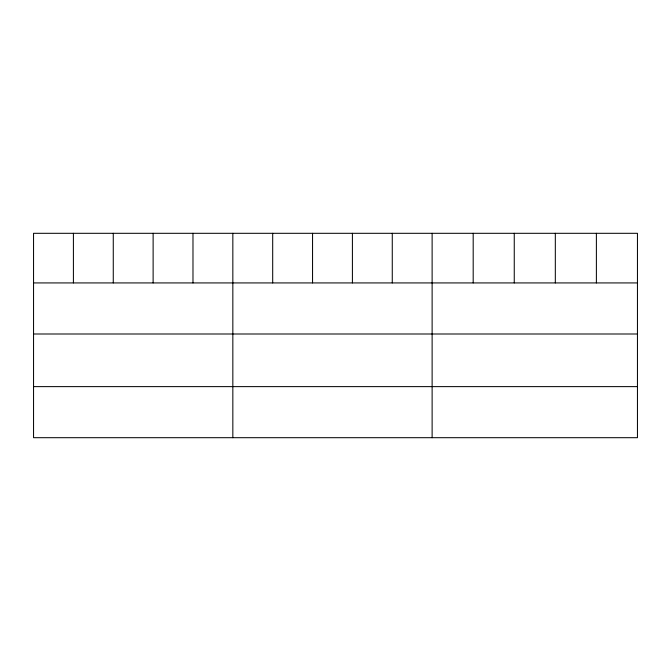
<?xml version="1.0" encoding="UTF-8"?>
<svg xmlns="http://www.w3.org/2000/svg" width="671" height="671" viewBox="0 0 671 671"><rect width="100%" height="100%" fill="white"/><g stroke="black" fill="none" stroke-linecap="round" stroke-linejoin="round"><path stroke-width="1.01" d="M637.45 282.927L637.45 437.693L33.55 437.693L33.55 233.307L637.45 233.307L637.45 282.927L33.55 282.927M33.55 333.999L637.45 333.999M33.55 386.622L637.45 386.622M596.385 233.307L596.385 282.927M555.32 233.307L555.32 282.927M514.254 233.307L514.254 282.927M473.189 233.307L473.189 282.927M432.124 233.307L432.124 437.693M392.267 233.307L392.267 282.927M352.409 233.307L352.409 282.927M312.552 233.307L312.552 282.927M272.694 233.307L272.694 282.927M232.837 233.307L232.837 437.693M192.98 233.307L192.98 282.927M153.122 233.307L153.122 282.927M113.265 233.307L113.265 282.927M73.407 233.307L73.407 282.927"/></g></svg>
